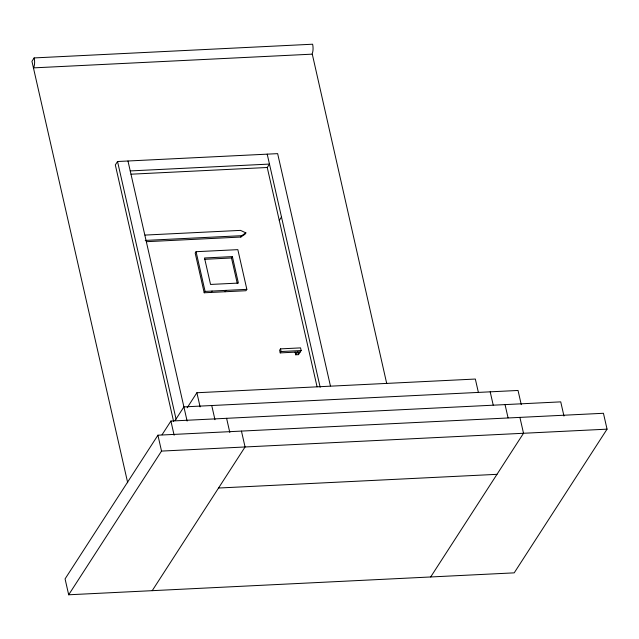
<?xml version="1.0" encoding="UTF-8"?>
<svg xmlns="http://www.w3.org/2000/svg" width="639" height="639" viewBox="0 0 639 639"><rect width="100%" height="100%" fill="white"/><g stroke="black" fill="none" stroke-linecap="round" stroke-linejoin="round"><path stroke-width="0.96" d="M386.723 383.552L312.191 53.7A7.46 2.652 87.2 0 0 312.783 45.042L312.591 44.219L34.139 57.925L31.95 61.312L127.696 482.757M330.419 385.924L277.646 153.64L117.536 161.515L115.324 164.934L173.616 421.524M196.069 251.702L195.183 253.076L204.2 292.774L245.967 290.721L246.854 289.347L237.836 249.649L196.069 251.702L205.087 291.408L204.2 292.774M317.08 386.827L267.246 167.498L269.458 164.079L130.236 170.925M146.339 241.694L240.815 237.045L241.702 235.679L245.887 232.876L240.496 230.383L145.029 235.08M245.887 232.876L245.001 234.241L240.815 237.045M237.293 283.5L231.494 257.98L232.372 256.606L204.528 257.98L210.543 284.443L238.387 283.077L232.372 256.606M211.166 292.43L212.044 291.064M225.088 291.743L225.966 290.378M279.275 220.431L281.487 217.012M157.921 435.199L65.074 578.894L68.685 594.781L514.203 572.856L607.05 429.16L603.44 413.281L157.921 435.199L161.523 451.086L68.685 594.781M162.066 434.736L170.909 421.053L560.738 401.867L563.965 416.053M175.054 420.582L183.896 406.899L518.037 390.461L521.264 404.639M187.179 407.762L196.884 392.745L475.336 379.047L478.347 392.282M295.114 352.129L295.721 354.781L298.501 354.645L301.153 350.539L300.554 347.888L280.505 348.878L279.618 350.244L280.225 352.888L300.274 351.905M280.225 352.888L281.104 351.522L280.505 348.878M295.721 354.781L297.486 352.041M152.218 590.668L245.064 446.973L241.454 431.093M430.67 576.969L523.517 433.274L519.906 417.395M311.896 54.171L33.444 67.878L33.739 67.399A7.46 2.652 87.2 0 0 34.33 58.74L34.139 57.925M131.003 174.199L267.246 167.498M145.237 240.424L241.702 235.679M204.64 259.298L231.494 257.98M205.087 291.408L246.854 289.347M281.104 351.522L301.153 350.539M161.523 451.086L607.05 429.16M218.538 488.028L496.99 474.33M505.05 404.607L508.061 417.842M490.193 391.827L493.204 405.062M267.206 154.151L320.171 387.298M297.902 351.993L298.501 354.645M226.597 418.313L229.816 432.491M211.741 405.525L214.968 419.703M196.884 392.745L200.111 406.923M127.976 160.996L187.123 421.077M117.536 161.515L176.052 419.072M170.909 421.053L174.127 435.231"/></g></svg>
